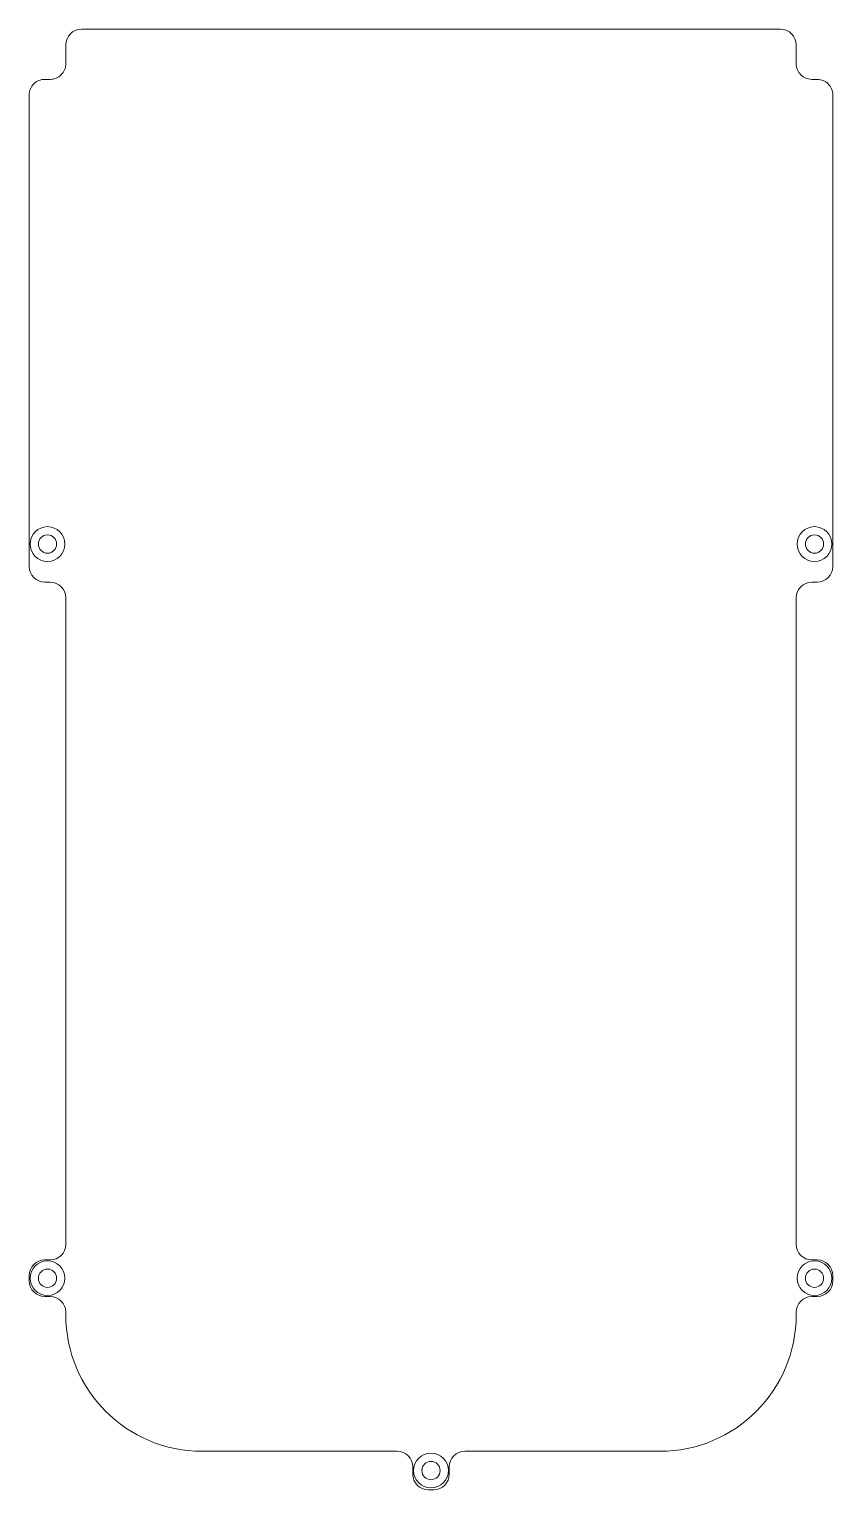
# Model space of a CAD drawing. Header units: millimetres. Extents: x -44 to 44, y -105 to 55.
import ezdxf

# ---------------------------------------------------------------- set-up
doc = ezdxf.new("R2010")
doc.units = ezdxf.units.MM

msp = doc.modelspace()

# ---------------------------------------------------------------- linework, layer by layer
at = {"color": 7, "linetype": 'Continuous', "lineweight": 15}
for p, q in [((-38.2, 54.87), (38.2, 54.87)), ((-39.9, 53.17), (-39.9, 51.1)), ((39.9, 51.1), (39.9, 53.17)), ((-42.2, 49.4), (-41.6, 49.4)), ((41.6, 49.4), (42.2, 49.4)), ((-43.9, -3.8), (-43.9, 47.7)), ((43.9, 47.7), (43.9, -3.8)), ((-42.2, -5.5), (-41.6, -5.5)), ((41.6, -5.5), (42.2, -5.5)), ((-39.9, -7.2), (-39.9, -77.8)), ((39.9, -77.8), (39.9, -7.2)), ((-41.6, -79.5), (-42.2, -79.5)), ((42.2, -79.5), (41.6, -79.5)), ((-43.9, -81.2), (-43.9, -81.8)), ((43.9, -81.8), (43.9, -81.2)), ((-42.2, -83.5), (-41.6, -83.5)), ((41.6, -83.5), (42.2, -83.5)), ((-39.9, -85.2), (-39.9, -85.5)), ((39.9, -85.5), (39.9, -85.2)), ((-25, -100.4), (-3.7, -100.4)), ((3.7, -100.4), (25, -100.4)), ((-2, -102.1), (-2, -102.9)), ((2, -102.9), (2, -102.1)), ((-0.3, -104.6), (0.3, -104.6))]:
    msp.add_line(p, q, dxfattribs=at)
for centre, radius in [((-41.9, -1.34), 1.9), ((41.9, -1.34), 1.9), ((-41.9, -1.34), 1), ((41.9, -1.34), 1), ((-41.9, -81.5), 1.9), ((41.9, -81.5), 1.9), ((-41.9, -81.5), 1), ((41.9, -81.5), 1), ((0, -102.5), 1.9), ((0, -102.5), 1)]:
    msp.add_circle(centre, radius, dxfattribs=at)
for centre, radius, start, end in [((-38.2, 53.17), 1.7, 90, 180), ((38.2, 53.17), 1.7, 0, 90), ((-42.2, -3.8), 1.7, 180, 270), ((42.2, -3.8), 1.7, 270, 0), ((-41.6, -7.2), 1.7, 0, 90), ((41.6, -7.2), 1.7, 90, 180), ((-41.6, -77.8), 1.7, 270, 0), ((41.6, -77.8), 1.7, 180, 270), ((-42.2, -81.2), 1.7, 90, 180), ((42.2, -81.2), 1.7, 0, 90), ((-42.2, -81.8), 1.7, 180, 270), ((42.2, -81.8), 1.7, 270, 0), ((-41.6, -85.2), 1.7, 0, 90), ((41.6, -85.2), 1.7, 90, 180), ((-25, -85.5), 14.9, 180, 270), ((25, -85.5), 14.9, 270, 0), ((-3.7, -102.1), 1.7, 0, 90), ((3.7, -102.1), 1.7, 90, 180), ((-0.3, -102.9), 1.7, 180, 270), ((0.3, -102.9), 1.7, 270, 0)]:
    msp.add_arc(centre, radius, start, end, dxfattribs=at)
for points in [[(-41.6, 49.4), (-41.14, 49.4), (-40.72, 49.58), (-40.08, 50.22), (-39.91, 50.62), (-39.9, 51.1)], [(39.9, 51.1), (39.9, 50.65), (40.08, 50.22), (40.72, 49.58), (41.12, 49.41), (41.6, 49.4)], [(-43.9, 47.7), (-43.89, 48.18), (-43.72, 48.59), (-43.08, 49.22), (-42.65, 49.4), (-42.2, 49.4)], [(42.2, 49.4), (42.68, 49.39), (43.08, 49.22), (43.72, 48.59), (43.9, 48.15), (43.9, 47.7)]]:
    msp.add_open_spline(points, degree=3, knots=[0, 0, 0, 0, 0.5, 0.5, 1, 1, 1, 1], dxfattribs=at)

doc.saveas('drawing.dxf')
